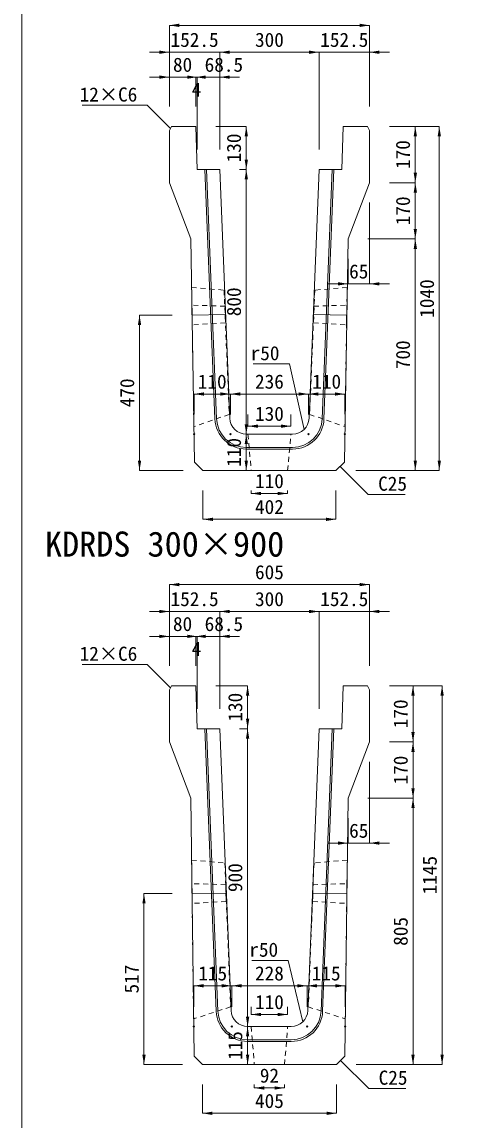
# Model space of a CAD drawing. Units: millimetres at full size; some dimension numbers follow another scale. Extents: x -5540 to 13511, y -4102 to 22994.
# Drawn here: x 9373 to 10755, y 13677 to 16995 of the extents above; entities that cross this region are included whole.
import ezdxf
from ezdxf.enums import TextEntityAlignment as Align

# ---------------------------------------------------------------- set-up
doc = ezdxf.new("R2010")
doc.units = ezdxf.units.MM
doc.header["$LTSCALE"] = 40
doc.linetypes.add('USER1', pattern=[0.675, 0.375, -0.3])
for name, color, linetype, lineweight in [('(0-0)', 4, 'Continuous', 5), ('0_2', 7, 'Continuous', 13), ('寸法線', 7, 'Continuous', 13), ('引出線', 4, 'Continuous', 13), ('本体', 2, 'Continuous', 13), ('補助線', 8, 'Continuous', 13), ('開孔(スリット)', 30, 'Continuous', 9), ('開孔部', 30, 'USER1', 9)]:
    doc.layers.add(name, color=color, linetype=linetype, lineweight=lineweight)
doc.styles.add('ＭＳ ゴシック', font='')
doc.styles.get('ＭＳ ゴシック').set_extended_font_data('MS Gothic')

# ---------------------------------------------------------------- blocks, each defined once
blk = doc.blocks.new('filled_arrow')
at = {"color": 0, "linetype": 'Continuous', "lineweight": -2}
blk.add_solid([(7.5, 1.25), (0, 0), (7.5, -1.25)], dxfattribs=at)

msp = doc.modelspace()

# ---------------------------------------------------------------- linework, layer by layer
at = {"layer": '(0-0)'}
for p, q in [((9956.07, 15795.89), (9925.91, 16549.68)), ((9961.07, 15795.89), (9930.92, 16549.68)), ((10280.83, 15795.89), (10310.98, 16549.68)), ((10285.83, 15795.89), (10315.98, 16549.68)), ((10050.99, 15709.68), (10190.91, 15709.68)), ((10050.99, 15704.68), (10190.91, 15704.68)), ((9960.06, 14005.89), (9925.91, 14859.68)), ((9965.07, 14005.89), (9930.92, 14859.68)), ((10276.83, 14005.89), (10310.98, 14859.68)), ((10281.83, 14005.89), (10315.99, 14859.68)), ((10186.91, 13919.68), (10054.99, 13919.68)), ((10054.99, 13914.68), (10186.91, 13914.68))]:
    msp.add_line(p, q, dxfattribs=at)
for centre, radius, start, end in [((10050.99, 15799.68), 95, 182.29066, 270), ((10050.99, 15799.68), 90, 182.29013, 270), ((10190.91, 15799.68), 90, 270, 357.70987), ((10190.91, 15799.68), 95, 270, 357.70934), ((10054.99, 14009.68), 95, 182.29066, 270), ((10054.99, 14009.68), 90, 182.2906, 270), ((10186.91, 14009.68), 90, 270, 357.7094), ((10186.91, 14009.68), 95, 270, 357.70934)]:
    msp.add_arc(centre, radius, start, end, dxfattribs=at)
at = {"layer": '0_2', "color": 1}
msp.add_lwpolyline([(9372.87, 11708.78), (13023.49, 11708.78), (13023.49, 20228.3), (9372.87, 20228.3)], close=True, dxfattribs=at)
at = {"layer": '寸法線'}
for p, q in [((9818.45, 16985.19), (10423.45, 16985.19)), ((9818.45, 16739.68), (9818.45, 16985.19)), ((10423.45, 16739.68), (10423.45, 16985.19)), ((9758.45, 16903.93), (10030.95, 16903.93)), ((9818.45, 16739.68), (9818.45, 16903.93)), ((9970.95, 16903.93), (10270.95, 16903.93)), ((9970.95, 16609.68), (9970.95, 16903.93)), ((9970.95, 16609.68), (9970.95, 16903.93)), ((10210.95, 16903.93), (10483.45, 16903.93)), ((10270.95, 16609.68), (10270.95, 16903.93)), ((10270.95, 16609.68), (10270.95, 16903.93)), ((10423.45, 16739.68), (10423.45, 16903.93)), ((9758.45, 16828.71), (9958.45, 16828.71)), ((9818.45, 16739.68), (9818.45, 16828.71)), ((9842.45, 16828.71), (10030.95, 16828.71)), ((9868.45, 16828.71), (9932.45, 16828.71)), ((9898.45, 16739.68), (9898.45, 16828.71)), ((9898.45, 16739.68), (9898.45, 16828.71)), ((9902.45, 16609.68), (9902.45, 16828.71)), ((9902.45, 16609.68), (9902.45, 16828.71)), ((9970.95, 16609.68), (9970.95, 16828.71)), ((9958.45, 16679.68), (10050.99, 16679.68)), ((10050.99, 16549.68), (10050.99, 16679.68)), ((10483.45, 16679.68), (10561.91, 16679.68)), ((10483.45, 16679.68), (10634.45, 16679.68)), ((10561.91, 16509.68), (10561.91, 16679.68)), ((10634.45, 15639.68), (10634.45, 16679.68)), ((10030.95, 16549.68), (10050.99, 16549.68)), ((10030.95, 16549.68), (10050.99, 16549.68)), ((10050.99, 15749.68), (10050.99, 16549.68)), ((10483.45, 16509.68), (10561.91, 16509.68)), ((10483.45, 16509.68), (10561.91, 16509.68)), ((10561.91, 16339.68), (10561.91, 16509.68)), ((10423.45, 16449.68), (10423.45, 16204.01)), ((10418.45, 16339.68), (10561.91, 16339.68)), ((10418.45, 16339.68), (10561.91, 16339.68)), ((10561.91, 15639.68), (10561.91, 16339.68)), ((10358.45, 16279.68), (10358.45, 16204.01)), ((10298.45, 16204.01), (10483.45, 16204.01)), ((9728.26, 15639.68), (9728.26, 16109.68)), ((9827.15, 16109.68), (9728.26, 16109.68)), ((9892.95, 15871.11), (10002.95, 15871.11)), ((9892.95, 15809.72), (9892.95, 15871.11)), ((10002.95, 15809.71), (10002.95, 15871.11)), ((10002.95, 15871.11), (10238.95, 15871.11)), ((10002.95, 15809.71), (10002.95, 15871.11)), ((10238.95, 15809.71), (10238.95, 15871.11)), ((10238.95, 15871.11), (10348.95, 15871.11)), ((10238.95, 15809.71), (10238.95, 15871.11)), ((10348.95, 15809.72), (10348.95, 15871.11)), ((10055.95, 15773.91), (10055.95, 15809.68)), ((10185.95, 15773.91), (10185.95, 15809.68)), ((10055.95, 15773.91), (10185.95, 15773.91)), ((10050.99, 15639.68), (10050.99, 15749.68)), ((10050.99, 15749.68), (10110.99, 15749.68)), ((10050.99, 15749.68), (10110.99, 15749.68)), ((9859.95, 15639.68), (9728.26, 15639.68)), ((10050.99, 15639.68), (10067.76, 15639.68)), ((10381.95, 15639.68), (10561.91, 15639.68)), ((10381.95, 15639.68), (10634.45, 15639.68)), ((9919.95, 15579.68), (9919.95, 15492.46)), ((10065.95, 15579.68), (10065.95, 15570.56)), ((10065.95, 15570.56), (10175.95, 15570.56)), ((10175.95, 15579.68), (10175.95, 15570.56)), ((10321.95, 15579.68), (10321.95, 15492.46)), ((9919.95, 15492.46), (10321.95, 15492.46)), ((9818.45, 15295.19), (10423.45, 15295.19)), ((9818.45, 15049.68), (9818.45, 15295.19)), ((10423.45, 15049.68), (10423.45, 15295.19)), ((9758.45, 15213.93), (10030.95, 15213.93)), ((9818.45, 15049.68), (9818.45, 15213.93)), ((9970.95, 15213.93), (10270.95, 15213.93)), ((9970.95, 14919.68), (9970.95, 15213.93)), ((9970.95, 14919.68), (9970.95, 15213.93)), ((10210.95, 15213.93), (10483.45, 15213.93)), ((10270.95, 14919.68), (10270.95, 15213.93)), ((10270.95, 14919.68), (10270.95, 15213.93)), ((10423.45, 15049.68), (10423.45, 15213.93)), ((9758.45, 15138.71), (9958.45, 15138.71)), ((9818.45, 15049.68), (9818.45, 15138.71)), ((9842.45, 15138.71), (10030.95, 15138.71)), ((9868.45, 15138.71), (9932.45, 15138.71)), ((9898.45, 15049.68), (9898.45, 15138.71)), ((9898.45, 15049.68), (9898.45, 15138.71)), ((9902.45, 14919.68), (9902.45, 15138.71)), ((9902.45, 14919.68), (9902.45, 15138.71)), ((9970.95, 14919.68), (9970.95, 15138.71)), ((9958.45, 14989.68), (10054.99, 14989.68)), ((10054.99, 14859.68), (10054.99, 14989.68)), ((10483.45, 14989.68), (10554.96, 14989.68)), ((10483.45, 14989.68), (10642.9, 14989.68)), ((10554.96, 14819.68), (10554.96, 14989.68)), ((10642.9, 13844.68), (10642.9, 14989.68)), ((10030.95, 14859.68), (10054.99, 14859.68)), ((10030.95, 14859.68), (10054.99, 14859.68)), ((10054.99, 13959.68), (10054.99, 14859.68)), ((10483.45, 14819.68), (10554.96, 14819.68)), ((10483.45, 14819.68), (10554.96, 14819.68)), ((10554.96, 14649.68), (10554.96, 14819.68)), ((10423.45, 14759.68), (10423.45, 14514.01)), ((10418.45, 14649.68), (10554.96, 14649.68)), ((10418.45, 14649.68), (10554.96, 14649.68)), ((10554.96, 13844.68), (10554.96, 14649.68)), ((10358.45, 14589.68), (10358.45, 14514.01)), ((10298.45, 14514.01), (10483.45, 14514.01)), ((9741.78, 13844.68), (9741.78, 14361.68)), ((9827, 14361.68), (9741.78, 14361.68)), ((9891.95, 14082.83), (10006.95, 14082.83)), ((9891.95, 14019.73), (9891.95, 14082.83)), ((10006.95, 14019.73), (10006.95, 14082.83)), ((10006.95, 14082.83), (10234.95, 14082.83)), ((10006.95, 14019.73), (10006.95, 14082.83)), ((10234.95, 14019.73), (10234.95, 14082.83)), ((10234.95, 14082.83), (10349.95, 14082.83)), ((10234.95, 14019.73), (10234.95, 14082.83)), ((10349.95, 14019.68), (10349.95, 14082.83)), ((10065.95, 13996.12), (10065.95, 14019.68)), ((10175.95, 13996.12), (10175.95, 14019.68)), ((10065.95, 13996.12), (10175.95, 13996.12)), ((10054.99, 13844.68), (10054.99, 13959.68)), ((10054.99, 13959.68), (10114.99, 13959.68)), ((10054.99, 13959.68), (10114.99, 13959.68)), ((9858.45, 13844.68), (9741.78, 13844.68)), ((10030.15, 13844.68), (10054.99, 13844.68)), ((10383.45, 13844.68), (10554.96, 13844.68)), ((10383.45, 13844.68), (10642.9, 13844.68)), ((9918.45, 13784.68), (9918.45, 13697.46)), ((10075.15, 13784.68), (10075.15, 13774.03)), ((10075.15, 13774.03), (10166.75, 13774.03)), ((10166.75, 13784.68), (10166.75, 13774.03)), ((10323.45, 13784.68), (10323.45, 13697.46)), ((9918.45, 13697.46), (10323.45, 13697.46))]:
    msp.add_line(p, q, dxfattribs=at)
at = {"layer": '引出線'}
for points in [[(9821.45, 16673.68), (9751.52, 16743.61), (9555, 16743.61)], [(10225.55, 15763.63), (10181.28, 15961.91), (10072.01, 15961.91)], [(10334.77, 15652.5), (10419.67, 15567.61), (10531.67, 15567.61)], [(9821.45, 14983.68), (9751.52, 15053.61), (9555, 15053.61)], [(10221.55, 13973.63), (10177.28, 14159.32), (10068.01, 14159.32)], [(10336.15, 13857.38), (10421.05, 13772.48), (10533.05, 13772.48)]]:
    msp.add_lwpolyline(points, dxfattribs=at)
at = {"layer": '本体'}
for p, q in [((9818.45, 16667.68), (9824.45, 16679.68)), ((9818.45, 16667.68), (9818.45, 16509.68)), ((9824.45, 16679.68), (9898.45, 16679.68)), ((9898.45, 16679.68), (9902.45, 16549.68)), ((10343.45, 16679.68), (10339.45, 16549.68)), ((10417.45, 16679.68), (10343.45, 16679.68)), ((10423.45, 16667.68), (10417.45, 16679.68)), ((10423.45, 16667.68), (10423.45, 16509.68)), ((9902.45, 16549.68), (9970.95, 16549.68)), ((10001.03, 15797.69), (9970.95, 16549.68)), ((10240.87, 15797.69), (10270.95, 16549.68)), ((10339.45, 16549.68), (10270.95, 16549.68)), ((9818.45, 16509.68), (9883.45, 16339.68)), ((10423.45, 16509.68), (10358.45, 16339.68)), ((9883.45, 16339.68), (9894.31, 15665.33)), ((10358.45, 16339.68), (10347.59, 15665.33)), ((10190.91, 15749.68), (10050.99, 15749.68)), ((9919.95, 15639.68), (9894.31, 15665.33)), ((10321.95, 15639.68), (10347.59, 15665.33)), ((9919.95, 15639.68), (10321.95, 15639.68)), ((9818.45, 14977.68), (9824.45, 14989.68)), ((9818.45, 14977.68), (9818.45, 14819.68)), ((9824.45, 14989.68), (9898.45, 14989.68)), ((9898.45, 14989.68), (9902.45, 14859.68)), ((10343.45, 14989.68), (10339.45, 14859.68)), ((10417.45, 14989.68), (10343.45, 14989.68)), ((10423.45, 14977.68), (10417.45, 14989.68)), ((10423.45, 14977.68), (10423.45, 14819.68)), ((9902.45, 14859.68), (9970.95, 14859.68)), ((10005.03, 14007.68), (9970.95, 14859.68)), ((10236.87, 14007.68), (10270.95, 14859.68)), ((10339.45, 14859.68), (10270.95, 14859.68)), ((9818.45, 14819.68), (9883.45, 14649.68)), ((10423.45, 14819.68), (10358.45, 14649.68)), ((9883.45, 14649.68), (9893.05, 13870.08)), ((10358.45, 14649.68), (10348.85, 13870.08)), ((10054.99, 13959.68), (10186.91, 13959.68)), ((9918.45, 13844.68), (9893.05, 13870.08)), ((9918.45, 13844.68), (10323.45, 13844.68)), ((10323.45, 13844.68), (10348.85, 13870.08))]:
    msp.add_line(p, q, dxfattribs=at)
at = {"layer": '本体', "linetype": 'USER1', "lineweight": 9}
for p, q in [((9986.98, 16136.3), (9886.67, 16139.68)), ((9986.98, 16136.3), (9987.79, 16086.3)), ((10254.91, 16136.3), (10254.11, 16086.3)), ((10254.91, 16136.3), (10355.23, 16139.68)), ((9987.79, 16086.3), (9887.63, 16079.69)), ((10254.11, 16086.3), (10354.26, 16079.69)), ((9989.32, 14387.94), (9886.63, 14391.68)), ((9989.32, 14387.94), (9989.93, 14337.95)), ((10252.58, 14387.94), (10251.96, 14337.95)), ((10252.58, 14387.94), (10355.27, 14391.68)), ((9989.93, 14337.95), (9887.37, 14331.68)), ((10251.96, 14337.95), (10354.53, 14331.68))]:
    msp.add_line(p, q, dxfattribs=at)
at = {"layer": '本体'}
for centre, start, end in [((10050.99, 15799.68), 182.28979, 270), ((10190.91, 15799.68), 270, 357.71021), ((10054.99, 14009.68), 182.29065, 270), ((10186.91, 14009.68), 270, 357.70935)]:
    msp.add_arc(centre, 50, start, end, dxfattribs=at)
at = {"layer": '補助線'}
for p, q in [((9886.67, 16139.68), (9887.63, 16079.69)), ((9987.48, 16136.3), (9986.98, 16136.3)), ((10254.41, 16136.3), (10254.91, 16136.3)), ((10355.23, 16139.68), (10354.26, 16079.69)), ((9987.39, 16111.3), (9887.15, 16109.68)), ((10254.51, 16111.3), (10354.75, 16109.68)), ((9989.48, 16086.33), (9987.79, 16086.3)), ((10252.41, 16086.33), (10254.11, 16086.3)), ((9886.63, 14391.68), (9887.37, 14331.68)), ((9989.82, 14387.95), (9989.32, 14387.94)), ((10252.08, 14387.95), (10252.58, 14387.94)), ((10355.27, 14391.68), (10354.53, 14331.68)), ((9989.63, 14362.95), (9887, 14361.68)), ((9991.82, 14337.97), (9989.93, 14337.95)), ((10250.08, 14337.97), (10251.96, 14337.95)), ((10252.27, 14362.95), (10354.9, 14361.68))]:
    msp.add_line(p, q, dxfattribs=at)
for centre in [(9892.95, 15749.72), (10002.95, 15749.71), (10238.95, 15749.71), (10348.95, 15749.72), (9891.95, 13959.73), (10006.95, 13959.73), (10234.95, 13959.73), (10349.95, 13959.68)]:
    msp.add_circle(centre, 2, dxfattribs=at)
at = {"layer": '開孔(スリット)', "linetype": 'USER1'}
for points in [[(9892.58, 15772.68), (9885.82, 16192.63), (9983.85, 16185.21), (9999.6, 15809.41)], [(10349.32, 15772.68), (10356.08, 16192.63), (10258.05, 16185.21), (10242.3, 15809.41)]]:
    msp.add_lwpolyline(points, close=True, dxfattribs=at)
for points in [[(10003.53, 14019.06), (9891.67, 13982.68), (9885.75, 14462.65), (9986.17, 14453.88), (10003.53, 14019.07)], [(10238.37, 14019.06), (10350.23, 13982.68), (10356.14, 14462.65), (10255.73, 14453.88), (10238.37, 14019.07)]]:
    msp.add_lwpolyline(points, dxfattribs=at)
at = {"layer": '開孔部'}
msp.add_lwpolyline([(10185.95, 15749.68), (10055.95, 15749.68), (10065.95, 15639.68), (10175.95, 15639.68)], close=True, dxfattribs=at)
msp.add_lwpolyline([(10166.75, 13844.68), (10175.95, 13959.68), (10065.95, 13959.68), (10075.15, 13844.68)], dxfattribs=at)

# ---------------------------------------------------------------- block references
at = {"layer": '寸法線', "xscale": 4, "yscale": 4}
for p in [(9818.45, 16985.19), (9970.95, 16903.93), (9970.95, 16903.93), (10423.45, 16903.93), (9898.45, 16828.71), (9970.95, 16828.71), (10423.45, 16204.01), (9892.95, 15871.11), (10002.95, 15871.11), (10238.95, 15871.11), (10055.95, 15773.91), (10065.95, 15570.56), (9919.95, 15492.46), (9818.45, 15295.19), (9970.95, 15213.93), (9970.95, 15213.93), (10423.45, 15213.93), (9898.45, 15138.71), (9970.95, 15138.71), (10423.45, 14514.01), (9891.95, 14082.83), (10006.95, 14082.83), (10234.95, 14082.83), (10065.95, 13996.12), (10075.15, 13774.03), (9918.45, 13697.46)]:
    msp.add_blockref('filled_arrow', p, dxfattribs=at)
for p, rotation in [((10423.45, 16985.19), 180), ((9818.45, 16903.93), 180), ((10270.95, 16903.93), 180), ((10270.95, 16903.93), 180), ((9818.45, 16828.71), 180), ((9902.45, 16828.71), 180), ((10050.99, 16679.68), 270), ((10561.91, 16679.68), 270), ((10634.45, 16679.68), 270), ((10050.99, 16549.68), 90), ((10050.99, 16549.68), 270), ((10561.91, 16509.68), 90), ((10561.91, 16509.68), 270), ((10561.91, 16339.68), 90), ((10561.91, 16339.68), 270), ((10358.45, 16204.01), 180), ((9728.26, 16109.68), 270), ((10002.95, 15871.11), 180), ((10238.95, 15871.11), 180), ((10348.95, 15871.11), 180), ((10050.99, 15749.68), 90), ((10185.95, 15773.91), 180), ((10050.99, 15749.68), 270), ((9728.26, 15639.68), 90), ((10050.99, 15639.68), 90), ((10561.91, 15639.68), 90), ((10634.45, 15639.68), 90), ((10175.95, 15570.56), 180), ((10321.95, 15492.46), 180), ((10423.45, 15295.19), 180), ((9818.45, 15213.93), 180), ((10270.95, 15213.93), 180), ((10270.95, 15213.93), 180), ((9818.45, 15138.71), 180), ((9902.45, 15138.71), 180), ((10054.99, 14989.68), 270), ((10554.96, 14989.68), 270), ((10642.9, 14989.68), 270), ((10054.99, 14859.68), 90), ((10054.99, 14859.68), 270), ((10554.96, 14819.68), 90), ((10554.96, 14819.68), 270), ((10554.96, 14649.68), 90), ((10554.96, 14649.68), 270), ((10358.45, 14514.01), 180), ((9741.78, 14361.68), 270), ((10006.95, 14082.83), 180), ((10234.95, 14082.83), 180), ((10349.95, 14082.83), 180), ((10054.99, 13959.68), 90), ((10175.95, 13996.12), 180), ((10054.99, 13959.68), 270), ((9741.78, 13844.68), 90), ((10054.99, 13844.68), 90), ((10554.96, 13844.68), 90), ((10642.9, 13844.68), 90), ((10166.75, 13774.03), 180), ((10323.45, 13697.46), 180)]:
    msp.add_blockref('filled_arrow', p, dxfattribs=dict(at, rotation=rotation))
at = {"layer": '引出線', "xscale": 0.133, "yscale": 0.133}
for p, rotation in [((9821.45, 16673.68), 135), ((10225.55, 15763.63), 102.6), ((10334.77, 15652.5), 315), ((9821.45, 14983.68), 135), ((10221.55, 13973.63), 103.4), ((10336.15, 13857.38), 315)]:
    msp.add_blockref('filled_arrow', p, dxfattribs=dict(at, rotation=rotation))

# ---------------------------------------------------------------- texts
at = {"layer": '0_2', "style": 'ＭＳ ゴシック'}
msp.add_text('KDRDS 300×900', height=75.95, dxfattribs=at).set_placement((9442.43, 15356.87), align=Align.BOTTOM_LEFT)
at = {"layer": '寸法線', "style": 'ＭＳ ゴシック'}
for s, p in [('152.5', (9894.7, 16941.43)), ('300', (10120.95, 16941.43)), ('152.5', (10347.2, 16941.43)), ('80', (9858.45, 16866.21)), ('68.5', (9983.22, 16866.21)), ('4', (9900.45, 16791.21)), ('65', (10390.95, 16241.51)), ('110', (9947.95, 15908.61)), ('236', (10120.95, 15908.61)), ('110', (10293.95, 15908.61)), ('130', (10120.95, 15811.41)), ('110', (10120.95, 15608.06)), ('402', (10120.95, 15529.96)), ('605', (10120.95, 15332.69)), ('152.5', (9894.7, 15251.43)), ('300', (10120.95, 15251.43)), ('152.5', (10347.2, 15251.43)), ('80', (9858.45, 15176.21)), ('68.5', (9983.22, 15176.21)), ('4', (9900.45, 15101.21)), ('65', (10390.95, 14551.51)), ('115', (9949.45, 14120.33)), ('228', (10120.95, 14120.33)), ('115', (10292.45, 14120.33)), ('110', (10120.95, 14033.62)), ('92', (10120.95, 13811.53)), ('405', (10120.95, 13734.96))]:
    msp.add_text(s, height=42.72, dxfattribs=at).set_placement(p, align=Align.MIDDLE_CENTER)
for s, p in [('130', (10013.49, 16614.68)), ('170', (10524.41, 16594.68)), ('170', (10524.41, 16424.68)), ('1040', (10596.95, 16159.68)), ('800', (10013.49, 16149.68)), ('700', (10524.41, 15989.68)), ('470', (9690.76, 15874.68)), ('110', (10013.49, 15694.68)), ('130', (10017.49, 14924.68)), ('170', (10517.46, 14904.68)), ('170', (10517.46, 14734.68)), ('1145', (10605.4, 14417.18)), ('900', (10017.49, 14409.68)), ('805', (10517.46, 14247.18)), ('517', (9704.28, 14103.18)), ('115', (10017.49, 13902.18))]:
    msp.add_text(s, height=42.72, rotation=90, dxfattribs=at).set_placement(p, align=Align.MIDDLE_CENTER)
at = {"layer": '引出線', "style": 'ＭＳ ゴシック'}
for s, p in [('12×C6', (9721.52, 16797.61)), ('r50', (10151.28, 16015.91)), ('12×C6', (9721.52, 15107.61)), ('r50', (10147.28, 14213.32))]:
    msp.add_text(s, height=42.72, dxfattribs=at).set_placement(p, align=Align.TOP_RIGHT)
for p in [(10449.67, 15621.61), (10451.05, 13826.48)]:
    msp.add_text('C25', height=42.72, dxfattribs=at).set_placement(p, align=Align.TOP_LEFT)

doc.saveas('drawing.dxf')
